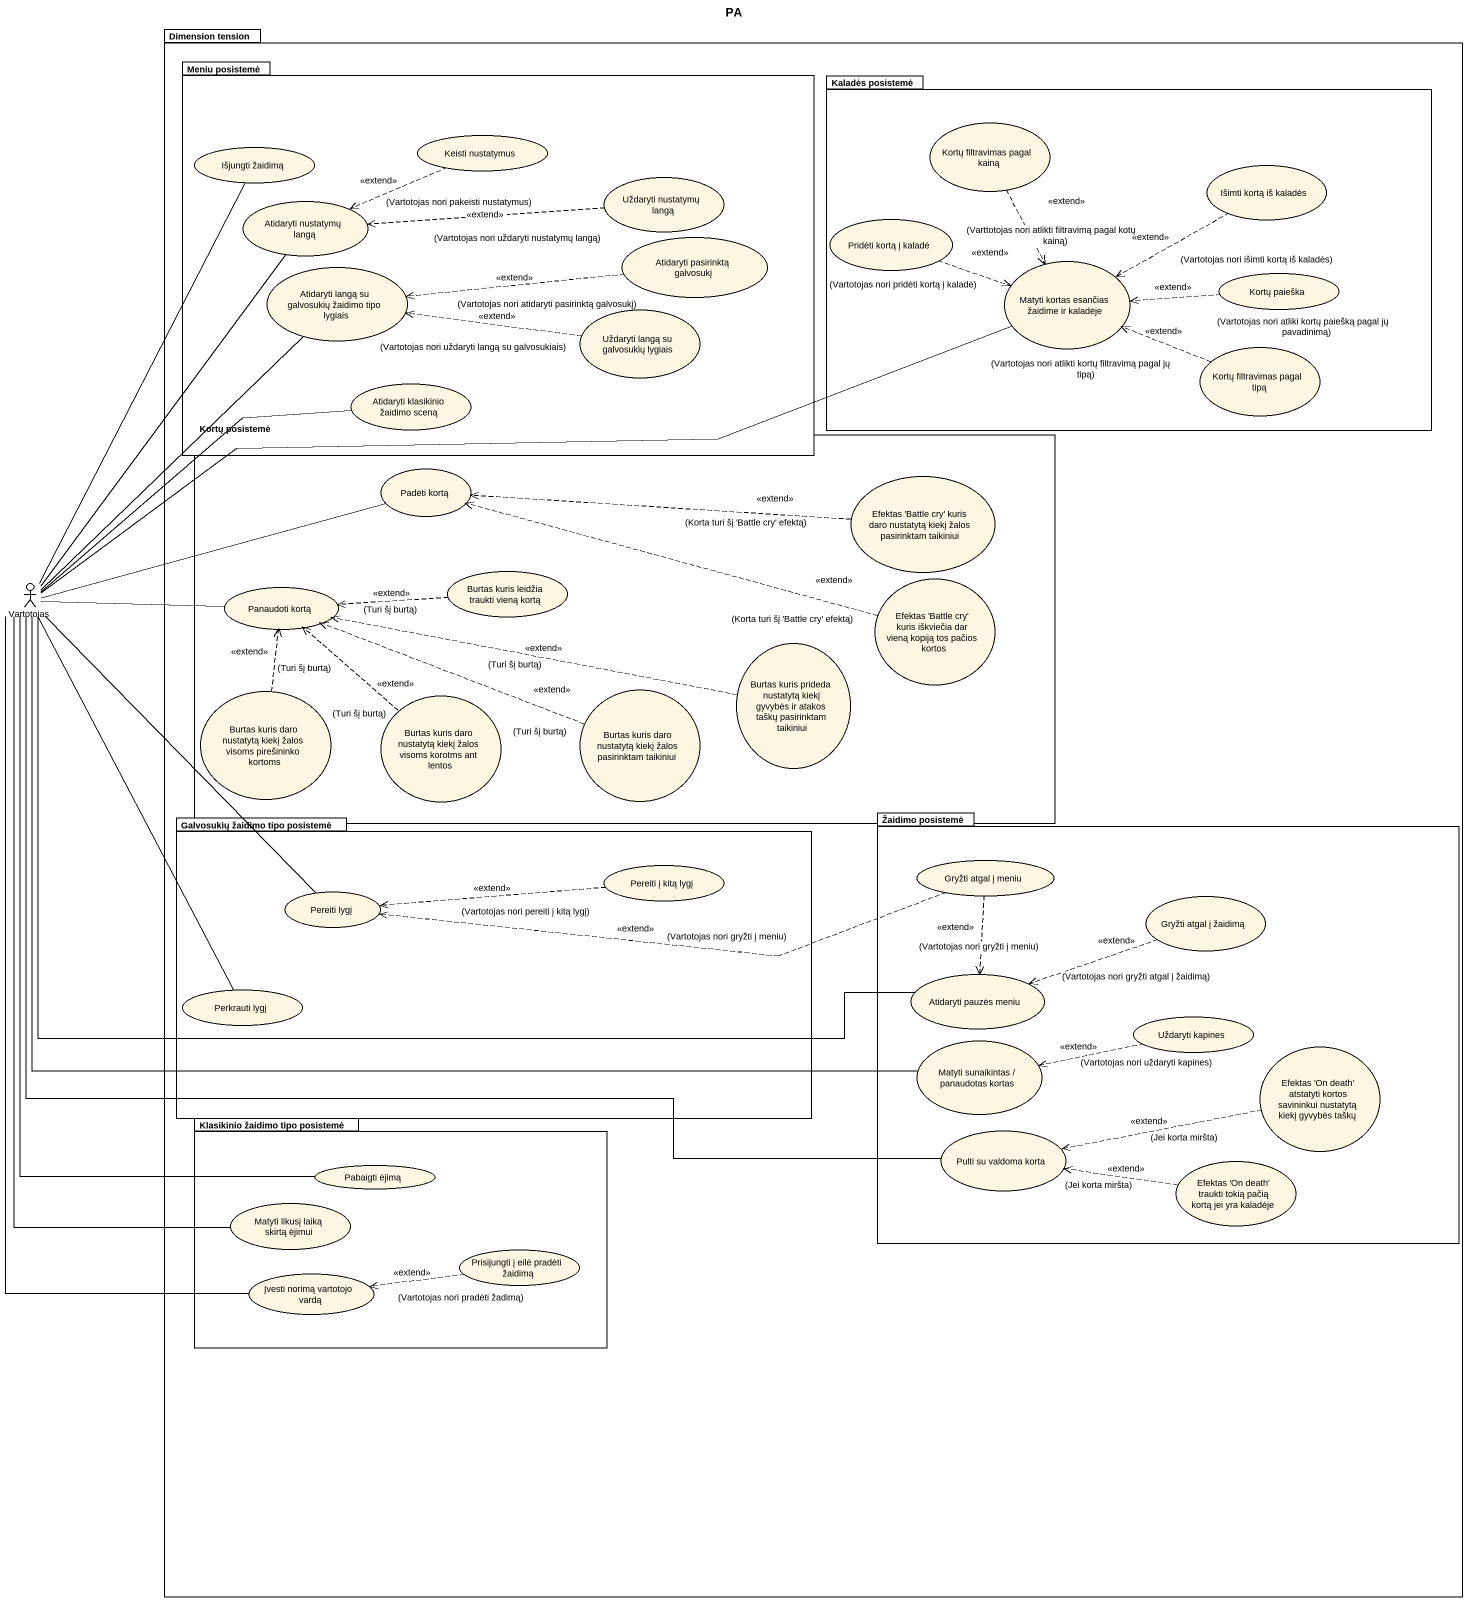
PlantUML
@startuml
title PA
package "Dimension tension" as Dimension_tension {
  package "Meniu posistemė" as Meniu_posistemė {
    usecase "Išjungti žaidimą" as Išjungti_žaidimą
    usecase "Keisti nustatymus" as Keisti_nustatymus
    usecase "Uždaryti nustatymų langą" as Uždaryti_nustatymų_langą
    usecase "Atidaryti nustatymų langą" as Atidaryti_nustatymų_langą
    usecase "Atidaryti langą su galvosukių žaidimo tipo lygiais" as Atidaryti_langą_su
    usecase "Atidaryti pasirinktą galvosukį" as Atidaryti_pasirinktą
    usecase "Uždaryti langą su galvosukių lygiais" as Uždaryti_langą_su
    usecase "Atidaryti klasikinio žaidimo sceną" as Atidaryti_klasikinio
  }
  package "Kaladės posistemė" as Kaladės_posistemė {
    usecase "Kortų filtravimas pagal kainą" as Kortų_filtravimas_pagal
    usecase "Išimti kortą iš kaladės" as Išimti_kortą_iš_kaladės
    usecase "Pridėti kortą į kaladė" as Pridėti_kortą_į_kaladė
    usecase "Matyti kortas esančias žaidime ir kaladėje" as Matyti_kortas_esančias
    usecase "Kortų paieška" as Kortų_paieška
    usecase "Kortų filtravimas pagal tipą" as Kortų_filtravimas_pagal_tipą
  }
  package "Kortų posistemė" as Kortų_posistemė {
    usecase "Padėti kortą" as Padėti_kortą
    usecase "Efektas 'Battle cry' kuris daro nustatytą kiekį žalos pasirinktam taikiniui" as Efektas_Battle_cry_kuris
    usecase "Burtas kuris leidžia traukti vieną kortą" as Burtas_kuris_leidžia
    usecase "Efektas 'Battle cry' kuris iškviečia dar vieną kopiją tos pačios kortos" as Efektas_Battle_cry_kuris_2
    usecase "Panaudoti kortą" as Panaudoti_kortą
    usecase "Burtas kuris prideda nustatytą kiekį gyvybės ir atakos taškų pasirinktam taikiniui" as Burtas_kuris_prideda
    usecase "Burtas kuris daro nustatytą kiekį žalos visoms pirešininko kortoms" as Burtas_kuris_daro_nustatytą
    usecase "Burtas kuris daro nustatytą kiekį žalos visoms korotms ant lentos" as Burtas_kuris_daro_nustatytą_2
    usecase "Burtas kuris daro nustatytą kiekį žalos pasirinktam taikiniui" as Burtas_kuris_daro_nustatytą_3
  }
  package "Žaidimo posistemė" as Žaidimo_posistemė {
    usecase "Gryžti atgal į meniu" as Gryžti_atgal_į_meniu
    usecase "Gryžti atgal į žaidimą" as Gryžti_atgal_į_žaidimą
    usecase "Atidaryti pauzės meniu" as Atidaryti_pauzės_meniu
    usecase "Matyti sunaikintas / panaudotas kortas" as Matyti_sunaikintas
    usecase "Uždaryti kapines" as Uždaryti_kapines
    usecase "Efektas 'On death' atstatyti kortos savininkui nustatytą kiekį gyvybės taškų" as Efektas_On_death_atstatyti
    usecase "Pulti su valdoma korta" as Pulti_su_valdoma_korta
    usecase "Efektas 'On death' traukti tokią pačią kortą jei yra kaladėje" as Efektas_On_death_traukti
  }
  package "Galvosukių žaidimo tipo posistemė" as Galvosukių_žaidimo_tipo {
    usecase "Pereiti lygį" as Pereiti_lygį
    usecase "Pereiti į kitą lygį" as Pereiti_į_kitą_lygį
    usecase "Perkrauti lygį" as Perkrauti_lygį
  }
  package "Klasikinio žaidimo tipo posistemė" as Klasikinio_žaidimo_tipo {
    usecase "Matyti likusį laiką skirtą ėjimui" as Matyti_likusį_laiką_skirtą
    usecase "Pabaigti ėjimą" as Pabaigti_ėjimą
    usecase "Įvesti norimą vartotojo vardą" as Įvesti_norimą_vartotojo
    usecase "Prisijungti į eilė pradėti žaidimą" as Prisijungti_į_eilė_pradėti
  }
}
actor Vartotojas
Keisti_nustatymus .left.> Atidaryti_nustatymų_langą : <<extend>>\n(Vartotojas nori pakeisti nustatymus)
Kortų_filtravimas_pagal ..> Matyti_kortas_esančias : <<extend>>\n(Varttotojas nori atlikti filtravimą pagal kotų kainą)
Uždaryti_nustatymų_langą .left.> Atidaryti_nustatymų_langą : <<extend>>\n(Vartotojas nori uždaryti nustatymų langą)
Išimti_kortą_iš_kaladės .left.> Matyti_kortas_esančias : <<extend>>\n(Vartotojas nori išimti kortą iš kaladės)
Pridėti_kortą_į_kaladė .right.> Matyti_kortas_esančias : <<extend>>\n(Vartotojas nori pridėti kortą į kaladė)
Atidaryti_pasirinktą .left.> Atidaryti_langą_su : <<extend>>\n(Vartotojas nori atidaryti pasirinktą galvosukį)
Kortų_paieška .left.> Matyti_kortas_esančias : <<extend>>\n(Vartotojas nori atliki kortų paiešką pagal jų pavadinimą)
Uždaryti_langą_su .left.> Atidaryti_langą_su : <<extend>>\n(Vartotojas nori uždaryti langą su galvosukiais)
Kortų_filtravimas_pagal_tipą .left.> Matyti_kortas_esančias : <<extend>>\n(Vartotojas nori atlikti kortų filtravimą pagal jų tipą)
Efektas_Battle_cry_kuris .left.> Padėti_kortą : <<extend>>\n(Korta turi šį 'Battle cry' efektą)
Vartotojas -up- Išjungti_žaidimą
Vartotojas -up- Atidaryti_nustatymų_langą
Vartotojas -up- Atidaryti_langą_su
Vartotojas -right- Matyti_kortas_esančias
Vartotojas -right- Atidaryti_klasikinio
Vartotojas -right- Padėti_kortą
Vartotojas -right- Panaudoti_kortą
Vartotojas -- Perkrauti_lygį
Vartotojas -right- Atidaryti_pauzės_meniu
Vartotojas -right- Matyti_sunaikintas
Vartotojas -right- Pulti_su_valdoma_korta
Vartotojas -- Matyti_likusį_laiką_skirtą
Vartotojas -- Pabaigti_ėjimą
Vartotojas -- Įvesti_norimą_vartotojo
Burtas_kuris_leidžia .left.> Panaudoti_kortą : <<extend>>\n(Turi šį burtą)
Efektas_Battle_cry_kuris_2 .left.> Padėti_kortą : <<extend>>\n(Korta turi šį 'Battle cry' efektą)
Burtas_kuris_prideda .left.> Panaudoti_kortą : <<extend>>\n(Turi šį burtą)
Burtas_kuris_daro_nustatytą .up.> Panaudoti_kortą : <<extend>>\n(Turi šį burtą)
Burtas_kuris_daro_nustatytą_2 .up.> Panaudoti_kortą : <<extend>>\n(Turi šį burtą)
Burtas_kuris_daro_nustatytą_3 .left.> Panaudoti_kortą : <<extend>>\n(Turi šį burtą)
Pereiti_lygį -up- Vartotojas
Pereiti_į_kitą_lygį .left.> Pereiti_lygį : <<extend>>\n(Vartotojas nori pereiti į kitą lygį)
Gryžti_atgal_į_meniu .left.> Pereiti_lygį : <<extend>>\n(Vartotojas nori gryžti į meniu)
Gryžti_atgal_į_meniu ..> Atidaryti_pauzės_meniu : <<extend>>\n(Vartotojas nori gryžti į meniu)
Gryžti_atgal_į_žaidimą .left.> Atidaryti_pauzės_meniu : <<extend>>\n(Vartotojas nori gryžti atgal į žaidimą)
Uždaryti_kapines .left.> Matyti_sunaikintas : <<extend>>\n(Vartotojas nori uždaryti kapines)
Efektas_On_death_atstatyti .left.> Pulti_su_valdoma_korta : <<extend>>\n(Jei korta miršta)
Efektas_On_death_traukti .left.> Pulti_su_valdoma_korta : <<extend>>\n(Jei korta miršta)
Prisijungti_į_eilė_pradėti .left.> Įvesti_norimą_vartotojo : <<extend>>\n(Vartotojas nori pradėti žadimą)
@enduml
